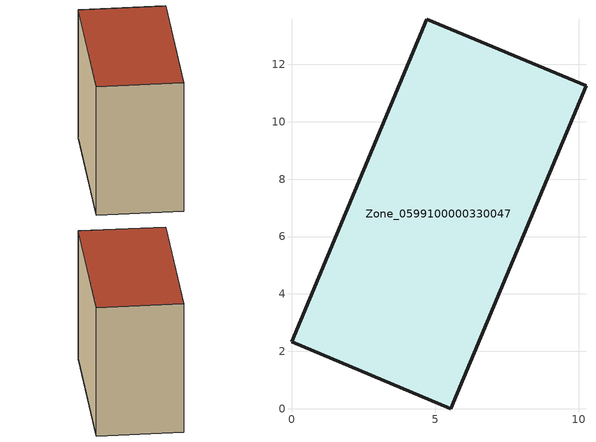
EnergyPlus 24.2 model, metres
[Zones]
Zone_0599100000330047
 floor ground (C_G): 4.71,13.57 10.26,11.26 5.54,0 0,2.33 z0
 wall outside (C_F): 10.26,11.26 4.71,13.57 0,2.33 5.54,0 10.26,11.26 z0:9.75
 roof outside (C_R): 0,2.33 5.54,0 10.26,11.26 4.71,13.57 z9.75
[BUILDING]
Pand.0599100000330047: North Axis=0; Terrain=City; Loads Convergence Tolerance Value=0.04; Temperature Convergence Tolerance Value=0.4; Solar Distribution=FullExterior; Maximum Number of Warmup Days=25; Minimum Number of Warmup Days=1
[Site:Location]
Rotterdam.The.Hague.AP_ZH_NLD Design_Conditions: Latitude=51.96; Longitude=4.45; Time Zone=1; Elevation=-4.5
[SITE:GROUNDTEMPERATURE:BUILDINGSURFACE]
18, 18, 18, 18, 18, 18, 18, 18, 18, 18, 18, 18
[MATERIAL] Thermal Absorptance=0.9; Solar Absorptance=0.7; Visible Absorptance=0.7
Name | Roughness | Thickness | Conductivity | Density | Specific Heat
G.D.1975-1991 | MediumSmooth | 0.15 | 0.288461 | 540 | 1210
F.D.1975-1991 | Rough | 0.3 | 0.230769 | 1920 | 840
R.D.1975-1991 | MediumRough | 0.2 | 0.153846 | 1500 | 1000
[CONSTRUCTION]
C_G: G.D.1975-1991
C_F: F.D.1975-1991
C_R: R.D.1975-1991
[ZONE]
Zone_0599100000330047: Type=1; Multiplier=1; Ceiling Height=Autocalculate; Volume=Autocalculate; Floor Area=autocalculate; Part of Total Floor Area=Yes
[ZONEINFILTRATION:DESIGNFLOWRATE]
Infil_Zone_0599100000330047: Zone or ZoneList or Space or SpaceList=Zone_0599100000330047; Schedule=AlwaysOn; Design Flow Rate Calculation Method=Flow/Area; Flow Rate per Floor Area=0.0042; Constant Term Coefficient=1; Temperature Term Coefficient=0; Velocity Term Coefficient=0; Velocity Squared Term Coefficient=0
[HVACTEMPLATE:ZONE:IDEALLOADSAIRSYSTEM]
Zone_0599100000330047: Maximum Heating Supply Air Temperature=50; Minimum Cooling Supply Air Temperature=13; Maximum Heating Supply Air Humidity Ratio=0.0156; Minimum Cooling Supply Air Humidity Ratio=0.0077; Heating Limit=NoLimit; Cooling Limit=NoLimit; Dehumidification Control Type=ConstantSensibleHeatRatio; Cooling Sensible Heat Ratio=0.7; Dehumidification Setpoint=60; Humidification Control Type=None; Humidification Setpoint=30; Outdoor Air Method=None; Outdoor Air Flow Rate per Person=0.00944; Outdoor Air Flow Rate per Zone Floor Area=0; Outdoor Air Flow Rate per Zone=0; Demand Controlled Ventilation Type=None; Outdoor Air Economizer Type=NoEconomizer; Heat Recovery Type=None; Sensible Heat Recovery Effectiveness=0.7; Latent Heat Recovery Effectiveness=0.65
[ZONECONTROL:THERMOSTAT]
ThermostatControl_Zone_0599100000330047: Zone or ZoneList=Zone_0599100000330047; Control Type Schedule=DualSetpointControlType; Control 1=Thermostat_Zone_0599100000330047; Temperature Difference Between Cutout And Setpoint=0
[THERMOSTATSETPOINT:DUALSETPOINT]
Thermostat_Zone_0599100000330047: Heating Setpoint Temperature Schedule=HeatingSetpoint_Zone_0599100000330047; Cooling Setpoint Temperature Schedule=CoolingSetpoint_Zone_0599100000330047
[SCHEDULE:COMPACT]
HeatingSetpoint_Zone_0599100000330047: Through: 12/31, For: AllDays, Until: 24:00, 21
CoolingSetpoint_Zone_0599100000330047: Through: 12/31, For: AllDays, Until: 24:00, 24
DualSetpointControlType: Through: 12/31, For: AllDays, Until: 24:00, 4
AlwaysOn: Through: 12/31, For: AllDays, Until: 24:00, 1
